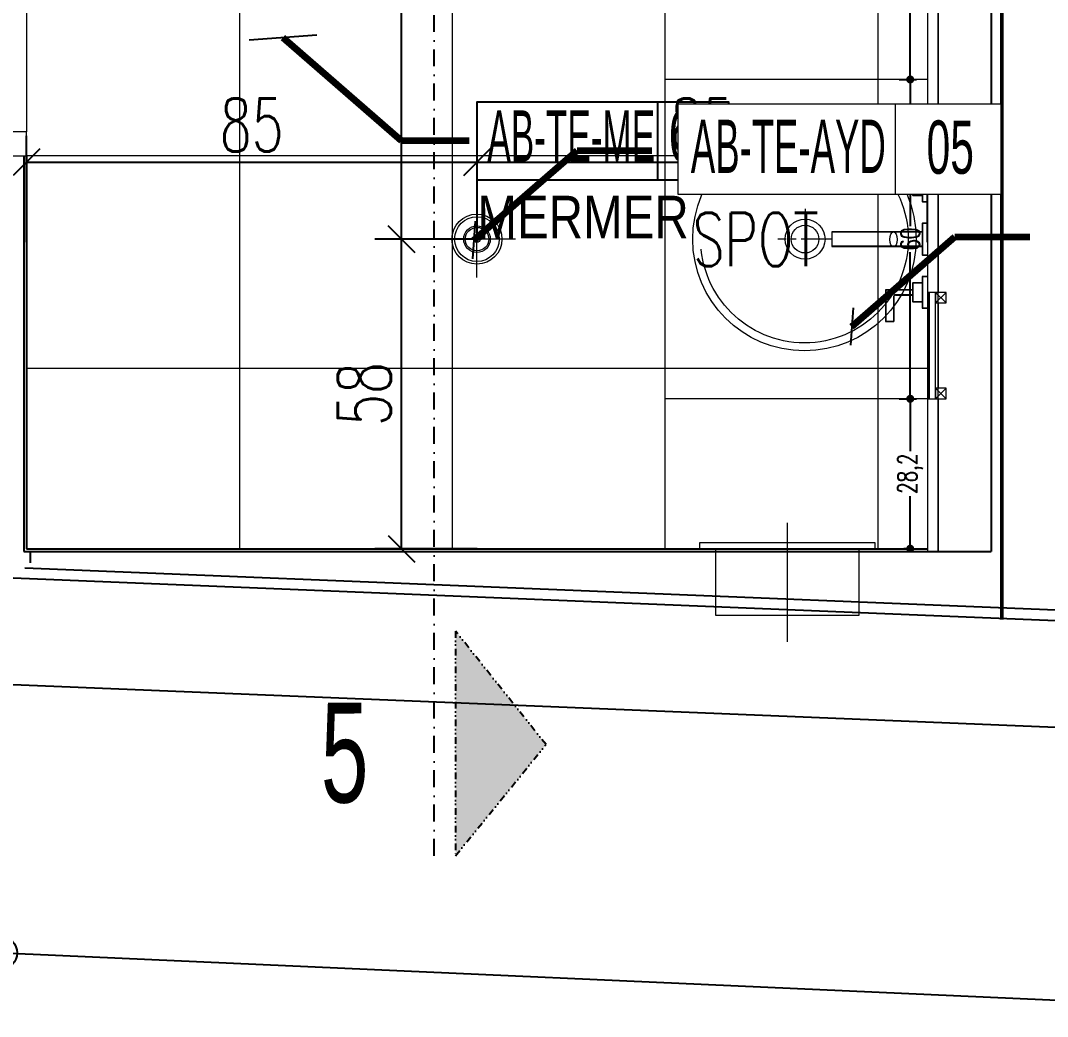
# Model space of a CAD drawing. Header units: millimetres. Extents: x 26282 to 30760, y 1404 to 4574.
# Drawn here: x 28281.5 to 28474.6, y 1892.1 to 2079.3 of the extents above; entities that cross this region are included whole.
import ezdxf
from ezdxf.enums import TextEntityAlignment as Align

# ---------------------------------------------------------------- set-up
doc = ezdxf.new("R2010")
doc.units = ezdxf.units.MM
doc.header["$LTSCALE"] = 0.25
doc.set_wipeout_variables(frame=1)
doc.header["$PDMODE"] = 3
for name, pattern in [('AM_DIN_F_W050', [6.25, 4.75, -1.5]), ('CENTER2', [1.125, 0.75, -0.125, 0.125, -0.125]), ('DASHDOT', [25.4, 12.7, -6.35, 0, -6.35]), ('DIVIDE', [1.25, 0.5, -0.25, 0, -0.25, 0, -0.25]), ('DUZ', [0]), ('HIDDEN', [0.375, 0.25, -0.125])]:
    doc.linetypes.add(name, pattern=pattern)
for name, color, linetype, lineweight in [('AB-DUV', 4, 'Continuous', 50), ('ALABASTER-GOR (3RDF)', 51, 'DUZ', 15), ('BB-OLCUdis', 135, 'Continuous', 20), ('BB-OLCUic', 1, 'Continuous', 20), ('Decor', 9, 'Continuous', 9), ('DIM-INT (3RDF)', 22, 'Continuous', 15), ('DUVAR', 22, 'Continuous', 50), ('LIGHTING FIXTURE (3RDF)', 20, 'Continuous', 15), ('MERMER GOR (3RDF)', 123, 'Continuous', 13), ('MIDG0', 180, 'Continuous', 20), ('MIDG1', 181, 'Continuous', 20), ('MIDG4', 161, 'HIDDEN', 20), ('MIRROR (3RDF)', 150, 'Continuous', 9), ('MISI0', 20, 'Continuous', 20), ('SANITARY (3RDF)', 153, 'Continuous', 20), ('SECTION LINE (3RDF)', 40, 'DIVIDE', 25), ('TEXT-LOC-CODE-CEILING(3RDF)', 125, 'Continuous', 15), ('TEXT-LOC-CODE-KEY(3RDF)', 125, 'Continuous', 15), ('WOOD-CEILING (3RDF)', 45, 'Continuous', 15)]:
    doc.layers.add(name, color=color, linetype=linetype, lineweight=lineweight)
for name, color, linetype in [('AYNA (3RDF)', 253, 'Continuous'), ('BOYA (3RDF)', 151, 'Continuous'), ('DIM_RCP (3RDF)', 1, 'Continuous'), ('ID-MLZKOT', 1, 'Continuous'), ('KOD DÖŞEME (3RDF)', 1, 'Continuous'), ('MERMER (3RDF)', 13, 'Continuous'), ('SIVA (3RDF)', 181, 'Continuous'), ('YAZI ZEMİN DÖŞEME (3RDF)', 62, 'Continuous')]:
    doc.layers.add(name, color=color, linetype=linetype)
doc.styles.add('1-1-dim100', font='swissc.ttf', dxfattribs={"width": 0.75, "height": 25})
doc.styles.add('dim', font='simplex.shx', dxfattribs={"width": 0.7})
doc.styles.add('DIMTEXT', font='simplex.shx', dxfattribs={"width": 0.7})
doc.styles.add('DR-ölçü', font='GOTHIC.TTF', dxfattribs={"width": 0.8})
doc.styles.add('K-20', font='simplex.shx', dxfattribs={"width": 0.7})
doc.styles.add('OLCU', font='ARIALN.TTF', dxfattribs={"width": 0.7})
doc.styles.get("Standard").update_dxf_attribs({"font": 'arial.ttf'})
doc.styles.add('STYLE1', font='cityb___.ttf', dxfattribs={"width": 0.7, "height": 3.75})
doc.styles.add('text2', font='arial.ttf', dxfattribs={"width": 0.8})
doc.dimstyles.new('(YP-ZC)D50', dxfattribs={"dimtxt": 10, "dimasz": 5, "dimexe": 5, "dimexo": 0, "dimgap": 2, "dimtad": 1, "dimdec": 1, "dimrnd": 0.5, "dimzin": 9, "dimdsep": 46, "dimtxsty": 'DIMTEXT', "dimblk": 'OBLIQUE', "dimcen": 0.09, "dimclrd": 256, "dimclre": 256, "dimclrt": 256, "dimadec": 0, "dimazin": 0, "dimtfac": 1, "dimtdec": 1, "dimtix": 1, "dimtmove": 2, "dimatfit": 3, "dimldrblk": 'OBLIQUE', "dimfxl": 15, "dimfxlon": 1, "dimtolj": 1, "dimtzin": 0, "dimlwd": -1, "dimlwe": -1, "dimarcsym": 0})
doc.dimstyles.new('1_20', dxfattribs={"dimtxt": 3.6, "dimasz": 1.5, "dimexe": 1.2, "dimexo": 4, "dimgap": 0.4, "dimtad": 0, "dimdec": 1, "dimzin": 11, "dimtxsty": 'dim', "dimblk": 'DOT', "dimcen": 0.6, "dimdle": 1.25, "dimclrt": 2, "dimadec": 0, "dimazin": 0, "dimtfac": 1.25, "dimtdec": 1, "dimtix": 1, "dimtofl": 0, "dimtmove": 1, "dimatfit": 3, "dimldrblk": 'DOT', "dimfxl": 4, "dimfxlon": 1, "dimtolj": 1, "dimtzin": 0, "dimarcsym": 0})
doc.dimstyles.get("Standard").update_dxf_attribs({"dimtxt": 0.18, "dimasz": 0.18, "dimexe": 0.18, "dimexo": 0.0625, "dimgap": 0.09, "dimtad": 0, "dimtih": 1, "dimtoh": 1, "dimdec": 4, "dimzin": 0, "dimdsep": 46, "dimtxsty": 'Standard', "dimcen": 0.09, "dimadec": 0, "dimazin": 0, "dimtfac": 1, "dimtdec": 4, "dimtofl": 0, "dimtmove": 0, "dimatfit": 3, "dimfxl": 1, "dimtolj": 1, "dimtzin": 0, "dimarcsym": 0})
doc.dimstyles.new('STANDARD20', dxfattribs={"dimtxt": 4, "dimasz": 2.5, "dimexe": 2.5, "dimexo": 0.1, "dimgap": 1, "dimtad": 1, "dimdec": 1, "dimdsep": 46, "dimtxsty": 'K-20', "dimblk1": 'OBLIQUE', "dimblk2": 'OBLIQUE', "dimsah": 1, "dimcen": 4.5, "dimdle": 2.5, "dimclrt": 256, "dimadec": 0, "dimazin": 0, "dimtfac": 1, "dimtdec": 1, "dimtix": 1, "dimtmove": 2, "dimatfit": 3, "dimldrblk": 'OBLIQUE', "dimfxl": 1, "dimtolj": 1, "dimarcsym": 0})

# ---------------------------------------------------------------- blocks, each defined once
blk = doc.blocks.new('_Origin')
at = {"color": 0, "linetype": 'ByBlock', "lineweight": -2}
blk.add_line((0, 0), (-1, 0), dxfattribs=at)
blk.add_circle((0, 0), 0.5, dxfattribs=at)
blk = doc.blocks.new('*D186')
at = {"layer": 'BB-OLCUdis', "color": 0, "lineweight": -2, "transparency": 16777216}
for p, q in [((28278.17, 1910.07), (28277.68, 1899.09)), ((28283.9, 1903.81), (28712.68, 1884.57)), ((29168.87, 1864.1), (28740.09, 1883.34)), ((29175.13, 1869.83), (29174.64, 1858.84))]:
    blk.add_line(p, q, dxfattribs=at)
at = {"layer": 'Defpoints', "color": 0, "transparency": 16777216}
for p in [(28280.17, 1954.55), (29177.13, 1914.3), (29174.87, 1863.83)]:
    blk.add_point(p, dxfattribs=at)
at = {"layer": 'BB-OLCUdis', "color": 0, "lineweight": -2, "transparency": 16777216, "xscale": 6, "yscale": 6, "zscale": 6}
for p, rotation in [((28277.91, 1904.08), 177.4307565167868), ((29174.87, 1863.83), 357.4307565167867)]:
    blk.add_blockref('_Origin', p, dxfattribs=dict(at, rotation=rotation))
at = {"layer": 'BB-OLCUdis', "color": 0, "transparency": 16777216, "insert": (28726.39, 1883.96), "char_height": 12, "attachment_point": 5, "style": 'DR-ölçü'}
blk.add_mtext('\\A1;898', dxfattribs=at)
blk = doc.blocks.new('_Dot')
at = {"color": 0, "linetype": 'ByBlock', "lineweight": -2}
blk.add_line((-0.5, 0), (-1, 0), dxfattribs=at)
at = {"color": 0, "linetype": 'ByBlock', "const_width": 0.5}
blk.add_lwpolyline([(-0.25, 0, 1), (0.25, 0, 1)], format="xyb", close=True, dxfattribs=at)
blk = doc.blocks.new('A$C6489152C')
at = {"layer": 'BB-OLCUic'}
blk.add_line((15.61, 70.8), (16.61, 70.8), dxfattribs=at)
at = {"layer": 'MIDG0'}
for p, q in [((0, 85.9), (4.5, 85.9)), ((0, 70.9), (0, 85.9)), ((4.5, 85.9), (4.5, 77.4)), ((3, 77.4), (3, 75.9)), ((3, 77.4), (4.5, 77.4)), ((3.5, 77.4), (3.1, 77)), ((4.5, 77.4), (5.5, 77.4)), ((6, 76.9), (5.5, 77.4)), ((3, 75.9), (5.18, 75.9)), ((3.1, 77), (3.1, 76.3)), ((3.5, 75.9), (3.1, 76.3)), ((4.5, 75.9), (4.5, 70.9)), ((4.8, 75.4), (75.2, 75.4)), ((4.8, 75.4), (4.8, 70.9)), ((5.18, 75.9), (5.18, 76.3)), ((5.18, 76.3), (5.42, 76.3)), ((5.42, 75.9), (5.42, 76.3)), ((5.42, 75.9), (6, 75.9)), ((6, 76.9), (6, 75.9)), ((4.25, 70.55), (4.25, 73.39)), ((5.05, 70.55), (5.05, 73.39)), ((0, 70.9), (4.5, 70.9)), ((4.8, 70.9), (75.2, 70.9))]:
    blk.add_line(p, q, dxfattribs=at)
for points in [[(75.5, 85.9), (75.5, 77.4)], [(75.5, 70.9), (80, 70.9), (80, 85.9), (75.5, 85.9)], [(74, 76.9), (74.5, 77.4)], [(75.5, 77.4), (74.5, 77.4)], [(77, 77.4), (75.5, 77.4)], [(76.5, 77.4), (76.9, 77)], [(77, 77.4), (77, 75.9)], [(74, 76.9), (74, 75.9)], [(74.58, 75.9), (74, 75.9)], [(74.82, 76.3), (74.58, 76.3)], [(74.58, 75.9), (74.58, 76.3)], [(74.82, 75.9), (74.82, 76.3)], [(77, 75.9), (74.82, 75.9)], [(75.2, 75.4), (75.2, 70.9)], [(75.5, 75.9), (75.5, 70.9)], [(76.5, 75.9), (76.9, 76.3)], [(76.9, 77), (76.9, 76.3)]]:
    blk.add_lwpolyline(points, dxfattribs=at)
blk.add_circle((4.65, 70.1), 0.6, dxfattribs=at)
at = {"layer": 'MIDG1'}
for p, q in [((67.29, 78.4), (71.11, 78.4)), ((67.45, 77.4), (70.95, 77.4)), ((67.29, 67.9), (71.11, 67.9)), ((67.45, 68.9), (70.95, 68.9))]:
    blk.add_line(p, q, dxfattribs=at)
for points in [[(67.7, 75.9), (67.3, 78.32, -0.463455), (67.79, 78.9), (70.61, 78.9, -0.463455), (71.1, 78.32), (70.7, 75.9)], [(67.7, 70.4), (67.3, 67.98, 0.463455), (67.79, 67.4), (70.61, 67.4, 0.463455), (71.1, 67.98), (70.7, 70.4)]]:
    blk.add_lwpolyline(points, format="xyb", dxfattribs=at)
for points in [[(67.7, 75.92), (67.7, 75.4)], [(67.7, 75.9), (70.7, 75.9)], [(67.7, 75.65), (70.7, 75.65)], [(70.7, 75.9), (70.7, 75.4)], [(67.7, 70.38), (67.7, 70.9)], [(67.7, 70.65), (70.7, 70.65)], [(67.7, 70.4), (70.7, 70.4)], [(70.7, 70.4), (70.7, 70.9)]]:
    blk.add_lwpolyline(points, dxfattribs=at)
at = {"layer": 'MIDG4'}
blk.add_line((4.9, 70.9), (4.9, 2.5), dxfattribs=at)
blk.add_arc((-6.04, 84.2), 82.43, 277.632, 350.7169, dxfattribs=at)
at = {"layer": 'MISI0', "lineweight": 0}
for points in [[(74.58, 75.9, 0.196443), (74.35, 75.8, 0.427853), (74.38, 75.5, 0.173513), (74.7, 75.4)], [(74.58, 75.8, 0.194629), (74.43, 75.73, 0.419329), (74.44, 75.58, 0.172147), (74.7, 75.5, 0.172147)], [(74.82, 75.9, -0.196443), (75.05, 75.8, -0.427853), (75.02, 75.5, -0.173513), (74.7, 75.4)], [(74.82, 75.8, -0.194629), (74.97, 75.73, -0.419329), (74.96, 75.58, -0.172147), (74.7, 75.5, -0.172147)]]:
    blk.add_lwpolyline(points, format="xyb", dxfattribs=at)
for centre, radius, start, end in [((5.11, 75.66), 0.207, 138.2426, 230.8978), ((5.19, 75.57), 0.328, 92.087, 136.5424), ((5.28, 75.9), 0.501, 233.0943, 272.4685), ((5.11, 75.66), 0.107, 138.981, 229.9797), ((5.19, 75.57), 0.228, 92.087, 136.142), ((5.28, 75.9), 0.401, 233.3982, 272.4685), ((5.31, 76.17), 0.126, 93.2014, 210.494), ((5.08, 76.01), 0.15, 310.3538, 39.634), ((5.19, 75.96), 0.161, 268.7431, 314.5014), ((5.29, 76.17), 0.126, 329.506, 86.7986), ((5.41, 75.96), 0.161, 225.4986, 271.2569), ((5.32, 75.9), 0.401, 267.5315, 306.6018), ((5.32, 75.9), 0.501, 267.5315, 306.9057), ((5.52, 76.01), 0.15, 140.366, 229.6462), ((5.41, 75.57), 0.328, 43.4576, 87.913), ((5.41, 75.57), 0.228, 43.858, 87.913), ((5.49, 75.66), 0.107, 310.0203, 41.019), ((5.49, 75.66), 0.207, 309.1022, 41.7574), ((74.71, 76.17), 0.126, 93.2014, 210.494), ((74.48, 76.01), 0.15, 310.3538, 39.634), ((74.59, 75.96), 0.161, 268.7431, 314.5014), ((74.69, 76.17), 0.126, 329.506, 86.7986), ((74.81, 75.96), 0.161, 225.4986, 271.2569), ((74.92, 76.01), 0.15, 140.366, 229.6462)]:
    blk.add_arc(centre, radius, start, end, dxfattribs=at)
blk = doc.blocks.new('havlu-kaıt')
at = {"layer": 'SANITARY (3RDF)', "extrusion": (-7.197e-13, 1.93215e-07, 1)}
blk.add_line((0.02, 17.5, 0), (0.02, -4.85, 0), dxfattribs=at)
at = {"layer": 'SANITARY (3RDF)', "elevation": 0}
blk.add_lwpolyline([(13.5, 12.5), (13.5, 0), (16.5, 0), (16.5, -1.09), (-16.5, -1.09), (-16.5, 0.01), (-13.5, 0.01), (-13.5, 12.5), (13.5, 12.5)], dxfattribs=at)
blk = doc.blocks.new('A$C7E19549A')
at = {"layer": 'MIRROR (3RDF)'}
blk.add_lwpolyline([(0, 0), (0.3, 0), (0.3, 20), (0, 20)], close=True, dxfattribs=at)
at = {"layer": 'WOOD-CEILING (3RDF)'}
for p, q in [((3.5, 18), (1.5, 20)), ((1.5, 18), (3.5, 20)), ((3.5, 0), (1.5, 2)), ((1.5, 0), (3.5, 2))]:
    blk.add_line(p, q, dxfattribs=at)
for points in [[(0.3, 0), (1.5, 0), (1.5, 20), (0.3, 20)], [(1.5, 18), (3.5, 18), (3.5, 20), (1.5, 20)], [(1.5, 0), (3.5, 0), (3.5, 2), (1.5, 2)]]:
    blk.add_lwpolyline(points, close=True, dxfattribs=at)
blk = doc.blocks.new('A$C395C37C7')
at = {"layer": 'SANITARY (3RDF)', "color": 4, "linetype": 'CENTER2', "ltscale": 30}
for p, q in [((21, 25.99), (21, 16.01)), ((15.29, 21.11), (25.96, 21.11))]:
    blk.add_line(p, q, dxfattribs=at)
at = {"layer": 'SANITARY (3RDF)'}
for centre, radius in [((21, 21), 21), ((21, 21.11), 3.75), ((21, 21.11), 2.6)]:
    blk.add_circle(centre, radius, dxfattribs=at)
at = {"layer": 'SANITARY (3RDF)', "linetype": 'AM_DIN_F_W050', "ltscale": 50}
blk.add_circle((21, 21), 19.5, dxfattribs=at)
at = {"layer": 'SANITARY (3RDF)'}
blk.add_ellipse((21.06, 37.73), major_axis=(-1.41, 0), ratio=0.499592, dxfattribs=at)
blk = doc.blocks.new('A$C24437FEE')
for p, q in [((25, 180), (26.1, 180)), ((25, 180), (25, 170.5)), ((25, 170.5), (25, 180)), ((26.1, 180), (29, 180)), ((29, 180), (33.8, 180)), ((33.8, 180), (40.1, 180)), ((40.1, 180), (47.3, 180)), ((47.3, 180), (55, 180)), ((55, 180), (62.7, 180)), ((62.7, 180), (69.9, 180)), ((69.9, 180), (76.2, 180)), ((76.2, 180), (81, 180)), ((81, 180), (83.9, 180)), ((83.9, 180), (85, 180)), ((85, 170.5), (85, 180)), ((85, 180), (85, 170.5)), ((125, 180), (126.1, 180)), ((125, 180), (125, 170.5)), ((125, 170.5), (125, 180)), ((126.1, 180), (129, 180)), ((129, 180), (133.8, 180)), ((133.8, 180), (140.1, 180)), ((140.1, 180), (147.3, 180)), ((147.3, 180), (155, 180)), ((155, 180), (162.7, 180)), ((162.7, 180), (169.9, 180)), ((169.9, 180), (176.2, 180)), ((176.2, 180), (181, 180)), ((181, 180), (183.9, 180)), ((183.9, 180), (185, 180)), ((185, 170.5), (185, 180)), ((185, 180), (185, 170.5)), ((225, 180), (226.1, 180)), ((225, 180), (225, 170.5)), ((225, 170.5), (225, 180)), ((226.1, 180), (229, 180)), ((229, 180), (233.8, 180)), ((233.8, 180), (240.1, 180)), ((240.1, 180), (247.3, 180)), ((247.3, 180), (255, 180)), ((255, 180), (262.7, 180)), ((262.7, 180), (269.9, 180)), ((269.9, 180), (276.2, 180)), ((276.2, 180), (281, 180)), ((281, 180), (283.9, 180)), ((283.9, 180), (285, 180)), ((285, 170.5), (285, 180)), ((285, 180), (285, 170.5)), ((25, 170.5), (25.5, 170)), ((25, 170.5), (26.1, 170.5)), ((25.5, 170), (26.6, 170)), ((26.1, 170.5), (29, 170.5)), ((26.6, 170), (29.5, 170)), ((29, 170.5), (33.8, 170.5)), ((29.5, 170), (34.2, 170)), ((33.8, 170.5), (40.1, 170.5)), ((34.2, 170), (37, 170)), ((34.2, 170), (40.3, 170)), ((37, 170), (37, 152.5)), ((37, 170), (37.7, 170)), ((37, 152.5), (37, 170)), ((37.7, 170), (39.4, 170)), ((39.4, 170), (42.3, 170)), ((40.1, 170.5), (47.3, 170.5)), ((40.3, 170), (47.4, 170)), ((42.3, 170), (46.1, 170)), ((46.1, 170), (50.4, 170)), ((47.3, 170.5), (55, 170.5)), ((47.4, 170), (55, 170)), ((50.4, 170), (55, 170)), ((55, 170.5), (62.7, 170.5)), ((55, 170), (62.6, 170)), ((55, 170), (59.6, 170)), ((59.6, 170), (63.9, 170)), ((62.6, 170), (69.7, 170)), ((62.7, 170.5), (69.9, 170.5)), ((63.9, 170), (67.7, 170)), ((67.7, 170), (70.6, 170)), ((69.7, 170), (75.8, 170)), ((69.9, 170.5), (76.2, 170.5)), ((70.6, 170), (72.3, 170)), ((72.3, 170), (73, 170)), ((73, 152.5), (73, 170)), ((73, 170), (75.8, 170)), ((73, 170), (73, 152.5)), ((75.8, 170), (80.5, 170)), ((76.2, 170.5), (81, 170.5)), ((80.5, 170), (83.4, 170)), ((81, 170.5), (83.9, 170.5)), ((83.4, 170), (84.5, 170)), ((83.9, 170.5), (85, 170.5)), ((84.5, 170), (85, 170.5)), ((125, 170.5), (125.5, 170)), ((125, 170.5), (126.1, 170.5)), ((125.5, 170), (126.6, 170)), ((126.1, 170.5), (129, 170.5)), ((126.6, 170), (129.5, 170)), ((129, 170.5), (133.8, 170.5)), ((129.5, 170), (134.2, 170)), ((133.8, 170.5), (140.1, 170.5)), ((134.2, 170), (140.3, 170)), ((140.1, 170.5), (147.3, 170.5)), ((140.3, 170), (141, 170)), ((140.3, 170), (147.4, 170)), ((141, 46), (141, 170)), ((141, 170), (141.5, 170)), ((141, 170), (141, 46)), ((141.5, 46), (141.5, 170)), ((141.5, 170), (155, 170)), ((141.5, 170), (141.5, 46)), ((147.3, 170.5), (155, 170.5)), ((147.4, 170), (155, 170)), ((155, 170.5), (162.7, 170.5)), ((155, 170), (162.6, 170)), ((155, 170), (168.5, 170)), ((162.6, 170), (169.7, 170)), ((162.7, 170.5), (169.9, 170.5)), ((168.5, 46), (168.5, 170)), ((168.5, 170), (168.5, 46)), ((168.5, 170), (169, 170)), ((169, 46), (169, 170)), ((169, 170), (169.7, 170)), ((169, 170), (169, 46)), ((169.7, 170), (175.8, 170)), ((169.9, 170.5), (176.2, 170.5)), ((175.8, 170), (180.5, 170)), ((176.2, 170.5), (181, 170.5)), ((180.5, 170), (183.4, 170)), ((181, 170.5), (183.9, 170.5)), ((183.4, 170), (184.5, 170)), ((183.9, 170.5), (185, 170.5)), ((184.5, 170), (185, 170.5)), ((225, 170.5), (225.5, 170)), ((225, 170.5), (226.1, 170.5)), ((225.5, 170), (226.6, 170)), ((226.1, 170.5), (229, 170.5)), ((226.6, 170), (229.5, 170)), ((229, 170.5), (233.8, 170.5)), ((229.5, 170), (234.2, 170)), ((233.8, 170.5), (240.1, 170.5)), ((234.2, 170), (237, 170)), ((234.2, 170), (240.3, 170)), ((237, 170), (237, 152.5)), ((237, 170), (237.7, 170)), ((237, 152.5), (237, 170)), ((237.7, 170), (239.4, 170)), ((239.4, 170), (242.3, 170)), ((240.1, 170.5), (247.3, 170.5)), ((240.3, 170), (247.4, 170)), ((242.3, 170), (246.1, 170)), ((246.1, 170), (250.4, 170)), ((247.3, 170.5), (255, 170.5)), ((247.4, 170), (255, 170)), ((250.4, 170), (255, 170)), ((255, 170.5), (262.7, 170.5)), ((255, 170), (262.6, 170)), ((255, 170), (259.6, 170)), ((259.6, 170), (263.9, 170)), ((262.6, 170), (269.7, 170)), ((262.7, 170.5), (269.9, 170.5)), ((263.9, 170), (267.7, 170)), ((267.7, 170), (270.6, 170)), ((269.7, 170), (275.8, 170)), ((269.9, 170.5), (276.2, 170.5)), ((270.6, 170), (272.3, 170)), ((272.3, 170), (273, 170)), ((273, 152.5), (273, 170)), ((273, 170), (273, 152.5)), ((273, 170), (275.8, 170)), ((275.8, 170), (280.5, 170)), ((276.2, 170.5), (281, 170.5)), ((280.5, 170), (283.4, 170)), ((281, 170.5), (283.9, 170.5)), ((283.4, 170), (284.5, 170)), ((283.9, 170.5), (285, 170.5)), ((284.5, 170), (285, 170.5)), ((37, 152.5), (37.5, 152)), ((37, 152.5), (37.7, 152.5)), ((37.5, 152), (38.1, 152)), ((37.7, 152.5), (39.4, 152.5)), ((38.1, 152), (39.8, 152)), ((39.4, 152.5), (42.3, 152.5)), ((39.8, 152), (42.6, 152)), ((42.3, 152.5), (46.1, 152.5)), ((42.6, 152), (46.3, 152)), ((46.1, 152.5), (50.4, 152.5)), ((46.3, 152), (50, 152)), ((46.3, 152), (50.5, 152)), ((50, 152), (50, 120)), ((50, 152), (50.5, 152)), ((50, 120), (50, 152)), ((50.4, 152.5), (55, 152.5)), ((50.5, 120), (50.5, 152)), ((50.5, 152), (55, 152)), ((50.5, 152), (50.5, 120)), ((50.5, 152), (59.5, 152)), ((55, 152.5), (59.6, 152.5)), ((55, 152), (59.5, 152)), ((59.5, 101.5), (59.5, 152)), ((59.5, 152), (63.7, 152)), ((59.5, 152), (59.5, 101.5)), ((59.5, 152), (60, 152)), ((59.6, 152.5), (63.9, 152.5)), ((60, 101), (60, 152)), ((60, 152), (63.7, 152)), ((60, 152), (60, 101)), ((63.7, 152), (67.4, 152)), ((63.9, 152.5), (67.7, 152.5)), ((67.4, 152), (70.2, 152)), ((67.7, 152.5), (70.6, 152.5)), ((70.2, 152), (71.9, 152)), ((70.6, 152.5), (72.3, 152.5)), ((71.9, 152), (72.5, 152)), ((72.3, 152.5), (73, 152.5)), ((72.5, 152), (73, 152.5)), ((237, 152.5), (237.5, 152)), ((237, 152.5), (237.7, 152.5)), ((237.5, 152), (238.1, 152)), ((237.7, 152.5), (239.4, 152.5)), ((238.1, 152), (239.8, 152)), ((239.4, 152.5), (242.3, 152.5)), ((239.8, 152), (242.6, 152)), ((242.3, 152.5), (246.1, 152.5)), ((242.6, 152), (246.3, 152)), ((246.1, 152.5), (250.4, 152.5)), ((246.3, 152), (250, 152)), ((246.3, 152), (250.5, 152)), ((250, 152), (250, 101)), ((250, 152), (250.5, 152)), ((250, 101), (250, 152)), ((250.4, 152.5), (255, 152.5)), ((250.5, 101.5), (250.5, 152)), ((250.5, 152), (259.5, 152)), ((250.5, 152), (250.5, 101.5)), ((250.5, 152), (255, 152)), ((255, 152.5), (259.6, 152.5)), ((255, 152), (259.5, 152)), ((259.5, 120), (259.5, 152)), ((259.5, 152), (259.5, 120)), ((259.5, 152), (260, 152)), ((259.5, 152), (263.7, 152)), ((259.6, 152.5), (263.9, 152.5)), ((260, 120), (260, 152)), ((260, 152), (263.7, 152)), ((260, 152), (260, 120)), ((263.7, 152), (267.4, 152)), ((263.9, 152.5), (267.7, 152.5)), ((267.4, 152), (270.2, 152)), ((267.7, 152.5), (270.6, 152.5)), ((270.2, 152), (271.9, 152)), ((270.6, 152.5), (272.3, 152.5)), ((271.9, 152), (272.5, 152)), ((272.3, 152.5), (273, 152.5)), ((272.5, 152), (273, 152.5)), ((0, 117), (47, 117)), ((0, 117), (47, 117)), ((0, 117), (0, 101)), ((0, 117), (0.5, 116.5)), ((0, 101), (0, 117)), ((0.5, 116.5), (47, 116.5)), ((0.5, 101.5), (0.5, 116.5)), ((0.5, 116.5), (47, 116.5)), ((0.5, 116.5), (0.5, 101.5)), ((47, 117), (48.2, 117.3)), ((47, 116.5), (48.3, 116.8)), ((48.2, 117.3), (49.1, 117.9)), ((48.3, 116.8), (49.4, 117.6)), ((49.1, 117.9), (49.7, 118.9)), ((49.4, 117.6), (50.2, 118.7)), ((49.7, 118.9), (50, 120)), ((50.2, 118.7), (50.5, 120)), ((259.5, 120), (259.8, 118.7)), ((259.8, 118.7), (260.6, 117.6)), ((260, 120), (260.3, 118.9)), ((260.3, 118.9), (260.9, 117.9)), ((260.6, 117.6), (261.7, 116.8)), ((260.9, 117.9), (261.8, 117.3)), ((261.7, 116.8), (263, 116.5)), ((261.8, 117.3), (263, 117)), ((263, 117), (310, 117)), ((263, 116.5), (309.5, 116.5)), ((309.5, 116.5), (310, 117)), ((309.5, 101.5), (309.5, 116.5)), ((309.5, 116.5), (309.5, 101.5)), ((310, 117), (310, 101)), ((310, 101), (310, 117)), ((0, 101), (0.5, 101.5)), ((0, 101), (60, 101)), ((0, 101), (60, 101)), ((0.5, 101.5), (59.5, 101.5)), ((0.5, 101.5), (59.5, 101.5)), ((59.5, 101.5), (60, 101)), ((250, 101), (250.5, 101.5)), ((250, 101), (310, 101)), ((250.5, 101.5), (309.5, 101.5)), ((309.5, 101.5), (310, 101)), ((141, 41.2), (141, 46)), ((141, 34.3), (141, 46)), ((141, 46), (141, 34.3)), ((141, 46), (141, 41.2)), ((141, 36.8), (141, 41.2)), ((141, 41.2), (141, 36.8)), ((141.5, 34.2), (141.5, 46)), ((141.5, 46), (141.5, 34.2)), ((168.5, 34.2), (168.5, 46)), ((168.5, 46), (168.5, 34.2)), ((169, 34.3), (169, 46)), ((169, 46), (169, 34.3)), ((141, 32.9), (141, 36.8)), ((141, 36.8), (141, 32.9)), ((141, 23.4), (141, 34.3)), ((141, 34.3), (141, 23.4)), ((141, 30), (141, 32.9)), ((141, 32.9), (141, 30)), ((141, 28.1), (141, 30)), ((141, 30), (141, 28.1)), ((141, 27.5), (141, 28.1)), ((141, 28.1), (141, 27.5)), ((141, 0.5), (141, 27.5)), ((141, 27.5), (141, 0.5)), ((141, 13.9), (141, 23.4)), ((141, 23.4), (141, 13.9)), ((141.5, 23.1), (141.5, 34.2)), ((141.5, 34.2), (141.5, 23.1)), ((141.5, 13.6), (141.5, 23.1)), ((141.5, 23.1), (141.5, 13.6)), ((168.5, 23.1), (168.5, 34.2)), ((168.5, 34.2), (168.5, 23.1)), ((168.5, 13.6), (168.5, 23.1)), ((168.5, 23.1), (168.5, 13.6)), ((169, 23.4), (169, 34.3)), ((169, 34.3), (169, 23.4)), ((169, 13.9), (169, 23.4)), ((169, 23.4), (169, 13.9)), ((141, 6.6), (141, 13.9)), ((141, 13.9), (141, 6.6)), ((141, 2.2), (141, 6.6)), ((141, 6.6), (141, 2.2)), ((141, 0.5), (141, 2.2)), ((141, 2.2), (141, 0.5)), ((141.5, 6.2), (141.5, 13.6)), ((141.5, 13.6), (141.5, 6.2)), ((141.5, 1.7), (141.5, 6.2)), ((141.5, 6.2), (141.5, 1.7)), ((141.5, 0), (141.5, 1.7)), ((141.5, 1.7), (141.5, 0)), ((141.5, 0), (155, 0)), ((155, 0), (168.5, 0)), ((168.5, 6.2), (168.5, 13.6)), ((168.5, 13.6), (168.5, 6.2)), ((168.5, 1.7), (168.5, 6.2)), ((168.5, 6.2), (168.5, 1.7)), ((168.5, 0), (168.5, 1.7)), ((168.5, 1.7), (168.5, 0)), ((168.5, 0), (169, 0.5)), ((168.5, 0), (169, 0.5)), ((169, 6.6), (169, 13.9)), ((169, 13.9), (169, 6.6)), ((169, 2.2), (169, 6.6)), ((169, 6.6), (169, 2.2)), ((169, 0.5), (169, 2.2)), ((169, 2.2), (169, 0.5))]:
    blk.add_line(p, q)
blk = doc.blocks.new('*D175')
at = {"layer": 'Defpoints', "color": 0, "ltscale": 0.25, "transparency": 16777216}
for p in [(28442.67, 2124.55), (28442.67, 2068.2), (28448.77, 2068.2)]:
    blk.add_point(p, dxfattribs=at)
at = {"layer": 'DIM-INT (3RDF)', "color": 0, "lineweight": -2, "ltscale": 0.25, "transparency": 16777216}
for p, q in [((28446.67, 2124.55), (28449.97, 2124.55)), ((28448.77, 2123.05), (28448.77, 2100.61)), ((28448.77, 2069.7), (28448.77, 2092.13)), ((28446.67, 2068.2), (28449.97, 2068.2))]:
    blk.add_line(p, q, dxfattribs=at)
at = {"layer": 'DIM-INT (3RDF)', "color": 0, "lineweight": -2, "ltscale": 0.25, "transparency": 16777216, "xscale": 1.5, "yscale": 1.5, "zscale": 1.5}
for p, rotation in [((28448.77, 2124.55), 90), ((28448.77, 2068.2), 270)]:
    blk.add_blockref('_Dot', p, dxfattribs=dict(at, rotation=rotation))
at = {"layer": 'DIM-INT (3RDF)', "color": 2, "ltscale": 0.25, "transparency": 16777216, "insert": (28448.77, 2096.37), "char_height": 3.6, "attachment_point": 5, "rotation": 90, "style": 'dim'}
blk.add_mtext('\\A1;56,3', dxfattribs=at)
blk = doc.blocks.new('*D176')
at = {"layer": 'Defpoints', "color": 0, "ltscale": 0.25, "transparency": 16777216}
for p in [(28442.67, 2068.2), (28442.67, 2008.2), (28448.77, 2008.2)]:
    blk.add_point(p, dxfattribs=at)
at = {"layer": 'DIM-INT (3RDF)', "color": 0, "lineweight": -2, "ltscale": 0.25, "transparency": 16777216}
for p, q in [((28446.67, 2068.2), (28449.97, 2068.2)), ((28448.77, 2066.7), (28448.77, 2040.64)), ((28448.77, 2009.7), (28448.77, 2035.76)), ((28446.67, 2008.2), (28449.97, 2008.2))]:
    blk.add_line(p, q, dxfattribs=at)
at = {"layer": 'DIM-INT (3RDF)', "color": 0, "lineweight": -2, "ltscale": 0.25, "transparency": 16777216, "xscale": 1.5, "yscale": 1.5, "zscale": 1.5}
for p, rotation in [((28448.77, 2068.2), 90), ((28448.77, 2008.2), 270)]:
    blk.add_blockref('_Dot', p, dxfattribs=dict(at, rotation=rotation))
at = {"layer": 'DIM-INT (3RDF)', "color": 2, "ltscale": 0.25, "transparency": 16777216, "insert": (28448.77, 2038.2), "char_height": 3.6, "attachment_point": 5, "rotation": 90, "style": 'dim'}
blk.add_mtext('\\A1;60', dxfattribs=at)
blk = doc.blocks.new('*D177')
at = {"layer": 'Defpoints', "color": 0, "ltscale": 0.25, "transparency": 16777216}
for p in [(28442.67, 2008.2), (28448.77, 1980.03), (28448.77, 1980.03)]:
    blk.add_point(p, dxfattribs=at)
at = {"layer": 'DIM-INT (3RDF)', "color": 0, "lineweight": -2, "ltscale": 0.25, "transparency": 16777216}
for p, q in [((28446.67, 2008.2), (28449.97, 2008.2)), ((28448.77, 2006.7), (28448.77, 1998.36)), ((28448.77, 1981.53), (28448.77, 1989.88)), ((28448.77, 1980.03), (28447.57, 1980.03))]:
    blk.add_line(p, q, dxfattribs=at)
at = {"layer": 'DIM-INT (3RDF)', "color": 0, "lineweight": -2, "ltscale": 0.25, "transparency": 16777216, "xscale": 1.5, "yscale": 1.5, "zscale": 1.5}
for p, rotation in [((28448.77, 2008.2), 90), ((28448.77, 1980.03), 270)]:
    blk.add_blockref('_Dot', p, dxfattribs=dict(at, rotation=rotation))
at = {"layer": 'DIM-INT (3RDF)', "color": 2, "ltscale": 0.25, "transparency": 16777216, "insert": (28448.77, 1994.12), "char_height": 3.6, "attachment_point": 5, "rotation": 90, "style": 'dim'}
blk.add_mtext('\\A1;28,2', dxfattribs=at)
blk = doc.blocks.new('A$C5C8959E4')
at = {"layer": 'SECTION LINE (3RDF)', "ltscale": 25}
h = blk.add_hatch(color=256, dxfattribs=at)
h.dxf.hatch_style = 1
h.paths.add_polyline_path([(31.21, 0), (27.21, 26.62), (0, 28.41)])
at = {"layer": 'SECTION LINE (3RDF)', "ltscale": 10}
blk.add_lwpolyline([(31.21, 0), (27.21, 26.62), (0, 28.41)], close=True, dxfattribs=at)
blk = doc.blocks.new('_Oblique')
at = {"color": 0, "linetype": 'ByBlock', "lineweight": -2}
blk.add_line((-0.5, -0.5), (0.5, 0.5), dxfattribs=at)
blk = doc.blocks.new('MOBKOT')
at = {"layer": 'ID-MLZKOT'}
blk.add_line((-16.25, 8), (-16.25, 0), dxfattribs=at)
blk.add_lwpolyline([(-23.47, 8), (2.15, 8), (2.15, 0), (-23.47, 0)], close=True, dxfattribs=at)
at = {"layer": 'ID-MLZKOT', "style": 'STYLE1', "width": 0.7}
for tag, p in [('NO', (-16.13, 3.68)), ('MO-01', (-5.57, 3.68))]:
    blk.add_attdef(tag, text='', height=3.75, dxfattribs=at).set_placement(p, align=Align.MIDDLE)
blk = doc.blocks.new('A$C54477861')
at = {"layer": 'LIGHTING FIXTURE (3RDF)', "color": 5, "ltscale": 0.25}
for p, q in [((7.24, 0), (7.24, 14.48)), ((14.48, 7.24), (0, 7.24))]:
    blk.add_line(p, q, dxfattribs=at)
at = {"layer": 'LIGHTING FIXTURE (3RDF)', "color": 2, "ltscale": 0.25}
for radius in [4.7, 4.2, 2.5, 2.2, 0.6]:
    blk.add_circle((7.24, 7.24), radius, dxfattribs=at)
blk = doc.blocks.new('*D206')
at = {"layer": 'Defpoints', "color": 0, "ltscale": 0.25, "transparency": 16777216}
for p in [(28353.16, 2038.2), (28374.58, 2038.2), (28367.34, 1980.03)]:
    blk.add_point(p, dxfattribs=at)
at = {"layer": 'DIM_RCP (3RDF)', "ltscale": 0.25, "transparency": 16777216}
for p, q in [((28368.16, 2038.2), (28348.16, 2038.2)), ((28353.16, 1980.03), (28353.16, 2038.2)), ((28367.34, 1980.03), (28348.16, 1980.03))]:
    blk.add_line(p, q, dxfattribs=at)
at = {"layer": 'DIM_RCP (3RDF)', "ltscale": 0.25, "transparency": 16777216, "xscale": 5, "yscale": 5, "zscale": 5}
for p, rotation in [((28353.16, 2038.2), 90), ((28353.16, 1980.03), 270)]:
    blk.add_blockref('_Oblique', p, dxfattribs=dict(at, rotation=rotation))
at = {"layer": 'DIM_RCP (3RDF)', "ltscale": 0.25, "transparency": 16777216, "insert": (28346.16, 2009.12), "char_height": 10, "attachment_point": 5, "rotation": 90, "style": 'DIMTEXT'}
blk.add_mtext('\\A1;58', dxfattribs=at)
blk = doc.blocks.new('*D207')
at = {"layer": 'Defpoints', "color": 0, "ltscale": 0.25, "transparency": 16777216}
for p in [(28353.16, 2154.55), (28360.09, 2154.55), (28374.58, 2038.2)]:
    blk.add_point(p, dxfattribs=at)
at = {"layer": 'DIM_RCP (3RDF)', "ltscale": 0.25, "transparency": 16777216}
for p, q in [((28360.09, 2154.55), (28348.16, 2154.55)), ((28353.16, 2038.2), (28353.16, 2154.55)), ((28368.16, 2038.2), (28348.16, 2038.2))]:
    blk.add_line(p, q, dxfattribs=at)
at = {"layer": 'DIM_RCP (3RDF)', "ltscale": 0.25, "transparency": 16777216, "xscale": 5, "yscale": 5, "zscale": 5}
for p, rotation in [((28353.16, 2154.55), 90), ((28353.16, 2038.2), 270)]:
    blk.add_blockref('_Oblique', p, dxfattribs=dict(at, rotation=rotation))
at = {"layer": 'DIM_RCP (3RDF)', "ltscale": 0.25, "transparency": 16777216, "insert": (28346.16, 2096.37), "char_height": 10, "attachment_point": 5, "rotation": 90, "style": 'DIMTEXT'}
blk.add_mtext('\\A1;117', dxfattribs=at)
blk = doc.blocks.new('*D209')
at = {"layer": 'Defpoints', "color": 0, "ltscale": 0.25, "transparency": 16777216}
for p in [(28367.34, 2052.64), (28367.34, 2030.96), (28282.67, 2016.96)]:
    blk.add_point(p, dxfattribs=at)
at = {"layer": 'DIM_RCP (3RDF)', "ltscale": 0.25, "transparency": 16777216}
for p, q in [((28282.67, 2037.64), (28282.67, 2057.64)), ((28367.34, 2037.64), (28367.34, 2057.64)), ((28282.67, 2052.64), (28367.34, 2052.64))]:
    blk.add_line(p, q, dxfattribs=at)
at = {"layer": 'DIM_RCP (3RDF)', "ltscale": 0.25, "transparency": 16777216, "xscale": 5, "yscale": 5, "zscale": 5, "rotation": 180}
blk.add_blockref('_Oblique', (28282.67, 2052.64), dxfattribs=at)
at = {"layer": 'DIM_RCP (3RDF)', "ltscale": 0.25, "transparency": 16777216, "xscale": 5, "yscale": 5, "zscale": 5}
blk.add_blockref('_Oblique', (28367.34, 2052.64), dxfattribs=at)
at = {"layer": 'DIM_RCP (3RDF)', "ltscale": 0.25, "transparency": 16777216, "insert": (28325, 2059.64), "char_height": 10, "attachment_point": 5, "style": 'DIMTEXT'}
blk.add_mtext('\\A1;85', dxfattribs=at)
blk = doc.blocks.new('*D210')
at = {"layer": 'Defpoints', "color": 0, "ltscale": 0.25, "transparency": 16777216}
for p in [(28452, 2052.64), (28367.34, 2030.96), (28452, 1979.53)]:
    blk.add_point(p, dxfattribs=at)
at = {"layer": 'DIM_RCP (3RDF)', "ltscale": 0.25, "transparency": 16777216}
for p, q in [((28367.34, 2037.64), (28367.34, 2057.64)), ((28452, 2037.64), (28452, 2057.64)), ((28367.34, 2052.64), (28452, 2052.64))]:
    blk.add_line(p, q, dxfattribs=at)
at = {"layer": 'DIM_RCP (3RDF)', "ltscale": 0.25, "transparency": 16777216, "xscale": 5, "yscale": 5, "zscale": 5, "rotation": 180}
blk.add_blockref('_Oblique', (28367.34, 2052.64), dxfattribs=at)
at = {"layer": 'DIM_RCP (3RDF)', "ltscale": 0.25, "transparency": 16777216, "xscale": 5, "yscale": 5, "zscale": 5}
blk.add_blockref('_Oblique', (28452, 2052.64), dxfattribs=at)
at = {"layer": 'DIM_RCP (3RDF)', "ltscale": 0.25, "transparency": 16777216, "insert": (28409.67, 2059.64), "char_height": 10, "attachment_point": 5, "style": 'DIMTEXT'}
blk.add_mtext('\\A1;85', dxfattribs=at)
blk = doc.blocks.new('A$C69A50632')
at = {"layer": 'TEXT-LOC-CODE-CEILING(3RDF)'}
blk.add_line((54.94, 0, 0), (54.94, 17.08, 0), dxfattribs=at)
at = {"layer": 'TEXT-LOC-CODE-CEILING(3RDF)', "elevation": 0}
blk.add_lwpolyline([(74.73, 0), (14.11, 0), (14.11, 17.08), (74.73, 17.08)], close=True, dxfattribs=at)
at = {"layer": 'TEXT-LOC-CODE-CEILING(3RDF)', "style": 'STYLE1', "width": 0.7}
for tag, p in [('MO-01', (24.87, 20.78, 0)), ('NO', (75.98, 20.78, 0))]:
    blk.add_attdef(tag, text='', height=16, rotation=180, dxfattribs=at).set_placement(p, align=Align.MIDDLE)

msp = doc.modelspace()

# ---------------------------------------------------------------- linework, layer by layer
at = {"layer": 'AB-DUV', "ltscale": 0.25}
msp.add_line((28466.001, 2215.221), (28466.001, 1966.723), dxfattribs=at)
at = {"layer": 'ALABASTER-GOR (3RDF)', "ltscale": 0.25}
for p, q in [((28452.001, 2213.221), (28452.001, 1979.529)), ((28454.001, 2124.548), (28454.001, 2028.202)), ((28402.67, 2068.202), (28402.67, 2008.202)), ((28452.001, 2068.202), (28402.67, 2068.202)), ((28454.001, 2026.202), (28454.001, 2010.202)), ((28454.001, 2026.202), (28454.001, 2010.202)), ((28452.001, 2008.202), (28402.67, 2008.202)), ((28454.001, 2008.202), (28454.001, 1979.529))]:
    msp.add_line(p, q, dxfattribs=at)
at = {"layer": 'BOYA (3RDF)', "ltscale": 0.25}
for p, q in [((28282.67, 2053.881), (28282.67, 1980.029)), ((28282.67, 1998.246), (28282.67, 1980.029)), ((28282.67, 1980.029), (28452.001, 1980.029))]:
    msp.add_line(p, q, dxfattribs=at)
at = {"layer": 'Decor', "ltscale": 0.25}
msp.add_lwpolyline([(28452.001, 1979.529), (28454.001, 1979.529), (28454.001, 2213.221), (28452.001, 2213.221)], close=True, dxfattribs=at)
at = {"layer": 'DUVAR', "lineweight": -2, "ltscale": 100}
for p, q in [((28280.169, 1974.529), (29172.774, 1938.018)), ((28280.169, 1974.529), (28480.987, 1966.315)), ((28278.581, 1954.546), (29171.631, 1918.054)), ((28278.581, 1954.546), (28480.987, 1946.275))]:
    msp.add_line(p, q, dxfattribs=at)
at = {"layer": 'MERMER (3RDF)', "lineweight": -2, "ltscale": 100}
msp.add_line((28283.374, 1979.402), (28283.374, 1977.401), dxfattribs=at)
at = {"layer": 'MERMER GOR (3RDF)'}
for p, q in [((28322.67, 2212.721), (28322.67, 1980.029)), ((28362.67, 2212.721), (28362.67, 1980.029)), ((28402.67, 2212.721), (28402.67, 1980.029)), ((28442.67, 2212.721), (28442.67, 1980.029)), ((28282.67, 2129.381), (28282.67, 2058.381)), ((28452.001, 2053.881), (28282.67, 2053.881)), ((28282.67, 2018.111), (28282.67, 2002.746)), ((28452.001, 2013.881), (28282.67, 2013.881))]:
    msp.add_line(p, q, dxfattribs=at)
at = {"layer": 'SECTION LINE (3RDF)', "linetype": 'DASHDOT'}
msp.add_line((28359.318, 1922.339), (28359.318, 2337.985), dxfattribs=at)
at = {"layer": 'SIVA (3RDF)', "ltscale": 0.25}
for p, q in [((28464.001, 2213.221), (28464.001, 1979.529)), ((28282.17, 2053.881), (28282.17, 1979.529)), ((28282.17, 1998.246), (28282.17, 1979.529)), ((28282.17, 1979.529), (28464.001, 1979.529)), ((28282.376, 1976.441), (29172.888, 1940.015))]:
    msp.add_line(p, q, dxfattribs=at)

# ---------------------------------------------------------------- block references
at = {"rotation": 270}
msp.add_blockref('A$C6489152C', (28196.77, 2133.881), dxfattribs=at)
at = {"layer": 'AYNA (3RDF)', "ltscale": 0.25}
msp.add_blockref('A$C7E19549A', (28452.001, 2008.202), dxfattribs=at)
at = {"layer": 'Decor', "extrusion": (-7.197e-13, -1.93215e-07, -1), "zscale": -1, "rotation": 180}
msp.add_blockref('havlu-kaıt', (-28425.677, 1980.036, 0), dxfattribs=at)
at = {"layer": 'KOD DÖŞEME (3RDF)'}
ref = msp.add_blockref('MOBKOT', (28371.348, 2063.998), dxfattribs=dict(at, xscale=1.843199999999884, yscale=1.843199999999884, zscale=1.843199999999884, rotation=180))
ref.add_attrib('NO', '02', dxfattribs={"height": 9.6, "style": 'OLCU', "width": 0.8}).set_placement((28408.345, 2057.582), align=Align.MIDDLE)
ref.add_attrib('MO.01', 'AB-TE-ME', dxfattribs={"height": 9.6, "style": 'OLCU', "width": 0.6}).set_placement((28385.046, 2057.582), align=Align.MIDDLE)
at = {"layer": 'LIGHTING FIXTURE (3RDF)'}
msp.add_blockref('A$C54477861', (28360.095, 2030.961), dxfattribs=at)
at = {"layer": 'SANITARY (3RDF)', "rotation": 270}
msp.add_blockref('A$C395C37C7', (28407.89, 2059.202), dxfattribs=at)
at = {"layer": 'SANITARY (3RDF)', "xscale": 0.1, "yscale": 0.1, "zscale": 0.1, "rotation": 270}
msp.add_blockref('A$C24437FEE', (28434.001, 2053.702), dxfattribs=at)
at = {"layer": 'SECTION LINE (3RDF)', "ltscale": 10, "rotation": 312.3127381652598}
msp.add_blockref('A$C5C8959E4', (28342.307, 1945.421), dxfattribs=at)

# ---------------------------------------------------------------- texts
at = {"layer": 'SECTION LINE (3RDF)', "ltscale": 10, "style": '1-1-dim100', "width": 0.75}
msp.add_text('5', height=18.75, rotation=0.04407, dxfattribs=at).set_placement((28337.992, 1932.344))
at = {"layer": 'TEXT-LOC-CODE-CEILING(3RDF)', "color": 252, "style": 'K-20', "width": 0.7}
msp.add_text('SPOT', height=10, rotation=359.99975, dxfattribs=at).set_placement((28407.861, 2033.15, 0))
at = {"layer": 'YAZI ZEMİN DÖŞEME (3RDF)', "style": 'text2', "width": 0.8}
msp.add_text('MERMER', height=8, dxfattribs=at).set_placement((28367.404, 2038.353))

# ---------------------------------------------------------------- dimensions: what is measured, and where the dimension line sits
at = {"layer": 'BB-OLCUdis'}
dim = msp.add_aligned_dim(p1=(28280.17, 1954.546), p2=(29177.13, 1914.298), distance=-50.516, dimstyle='Standard', override={"dimscale": 1, "dimtxt": 12, "dimasz": 6, "dimexe": 5, "dimexo": 8, "dimgap": 3, "dimdec": 0, "dimzin": 12, "dimtxsty": 'DR-ölçü', "dimblk": 'Origin', "dimsah": 0, "dimcen": 15, "dimdle": 12, "dimclrt": 0, "dimadec": 2, "dimazin": 2, "dimtm": 1e-09, "dimtdec": 0, "dimtofl": 1, "dimldrblk": 'Dot', "dimfxl": 6, "dimfxlon": 1, "dimtzin": 0}, dxfattribs=at)
dim.commit()
dim.dimension.update_dxf_attribs({"geometry": '*D186', "text_midpoint": (28726.386, 1883.956)})
at = {"layer": 'DIM-INT (3RDF)', "ltscale": 0.25}
for base, p1, p2, picture, middle in [((28448.772, 2068.202), (28442.67, 2124.548), (28442.67, 2068.202), '*D175', (28448.772, 2096.375)), ((28448.772, 2008.202), (28442.67, 2068.202), (28442.67, 2008.202), '*D176', (28448.772, 2038.202)), ((28448.772, 1980.029), (28442.67, 2008.202), (28448.772, 1980.029), '*D177', (28448.772, 1994.116))]:
    dim = msp.add_linear_dim(base=base, p1=p1, p2=p2, angle=90, dimstyle='1_20', dxfattribs=at)
    dim.commit()
    dim.dimension.update_dxf_attribs({"geometry": picture, "text_midpoint": middle})
at = {"layer": 'DIM_RCP (3RDF)', "ltscale": 0.25}
for base, p1, p2, text, picture, middle in [((28353.157, 2154.548), (28374.576, 2038.202), (28360.095, 2154.548), '117', '*D207', (28346.157, 2096.375)), ((28353.157, 2038.202), (28367.336, 1980.029), (28374.576, 2038.202), '58', '*D206', (28346.157, 2009.116))]:
    dim = msp.add_linear_dim(base=base, p1=p1, p2=p2, angle=90, text=text, dimstyle='(YP-ZC)D50', dxfattribs=at)
    dim.commit()
    dim.dimension.update_dxf_attribs({"geometry": picture, "text_midpoint": middle})
for base, p1, p2, picture, middle in [((28367.336, 2052.638), (28282.67, 2016.955), (28367.336, 2030.961), '*D209', (28325.003, 2059.638)), ((28452.001, 2052.638), (28367.336, 2030.961), (28452.001, 1979.529), '*D210', (28409.668, 2059.638))]:
    dim = msp.add_linear_dim(base=base, p1=p1, p2=p2, text='85', dimstyle='(YP-ZC)D50', dxfattribs=at)
    dim.commit()
    dim.dimension.update_dxf_attribs({"geometry": picture, "text_midpoint": middle})

# ---------------------------------------------------------------- leaders
at = {"layer": 'TEXT-LOC-CODE-CEILING(3RDF)'}
msp.add_leader([(28366.764, 2038.02), (28386.139, 2054.852), (28400.192, 2054.852)], dimstyle='STANDARD20', override={"dimasz": 5, "dimclrd": 256, "dimclre": 256, "dimlwd": 65535, "dimlwe": 65535}, dxfattribs=at)
at = {"layer": 'TEXT-LOC-CODE-KEY(3RDF)'}
msp.add_leader([(28437.798, 2021.793), (28457.174, 2038.625), (28471.227, 2038.625)], dimstyle='STANDARD20', override={"dimasz": 5, "dimclrd": 256, "dimclre": 256, "dimlwd": 65535, "dimlwe": 65535}, dxfattribs=at)
at = {"layer": 'YAZI ZEMİN DÖŞEME (3RDF)'}
msp.add_leader([(28330.866, 2076.058), (28353.089, 2056.755), (28365.852, 2056.755)], dimstyle='STANDARD20', override={"dimasz": 9, "dimclrd": 256, "dimclre": 256, "dimlwd": 65535, "dimlwe": 65535}, dxfattribs=at)

# ---------------------------------------------------------------- next in the draw order: wipeouts: each hides what was drawn before it
msp.add_wipeout([(28405.152, 2063.637), (28465.765, 2063.637), (28465.765, 2046.561), (28405.152, 2046.561)]).translate(0, 0, 0).dxf.layer = 'TEXT-LOC-CODE-CEILING(3RDF)'

# ---------------------------------------------------------------- next in the draw order: block references
at = {"layer": 'TEXT-LOC-CODE-CEILING(3RDF)'}
ref = msp.add_blockref('A$C69A50632', (28391.038, 2046.561, 0), dxfattribs=at)
ref.add_attrib('NO', '05', dxfattribs={"height": 10, "rotation": 180, "style": 'OLCU', "text_generation_flag": 6, "width": 0.7}).set_placement((28456.289, 2055.493, 0), align=Align.MIDDLE)
ref.add_attrib('MO-01', 'AB-TE-AYD', (28407.525, 2050.647, 0), dxfattribs={"height": 10, "rotation": 180, "style": 'OLCU', "text_generation_flag": 6, "width": 0.6})

doc.saveas('drawing.dxf')
